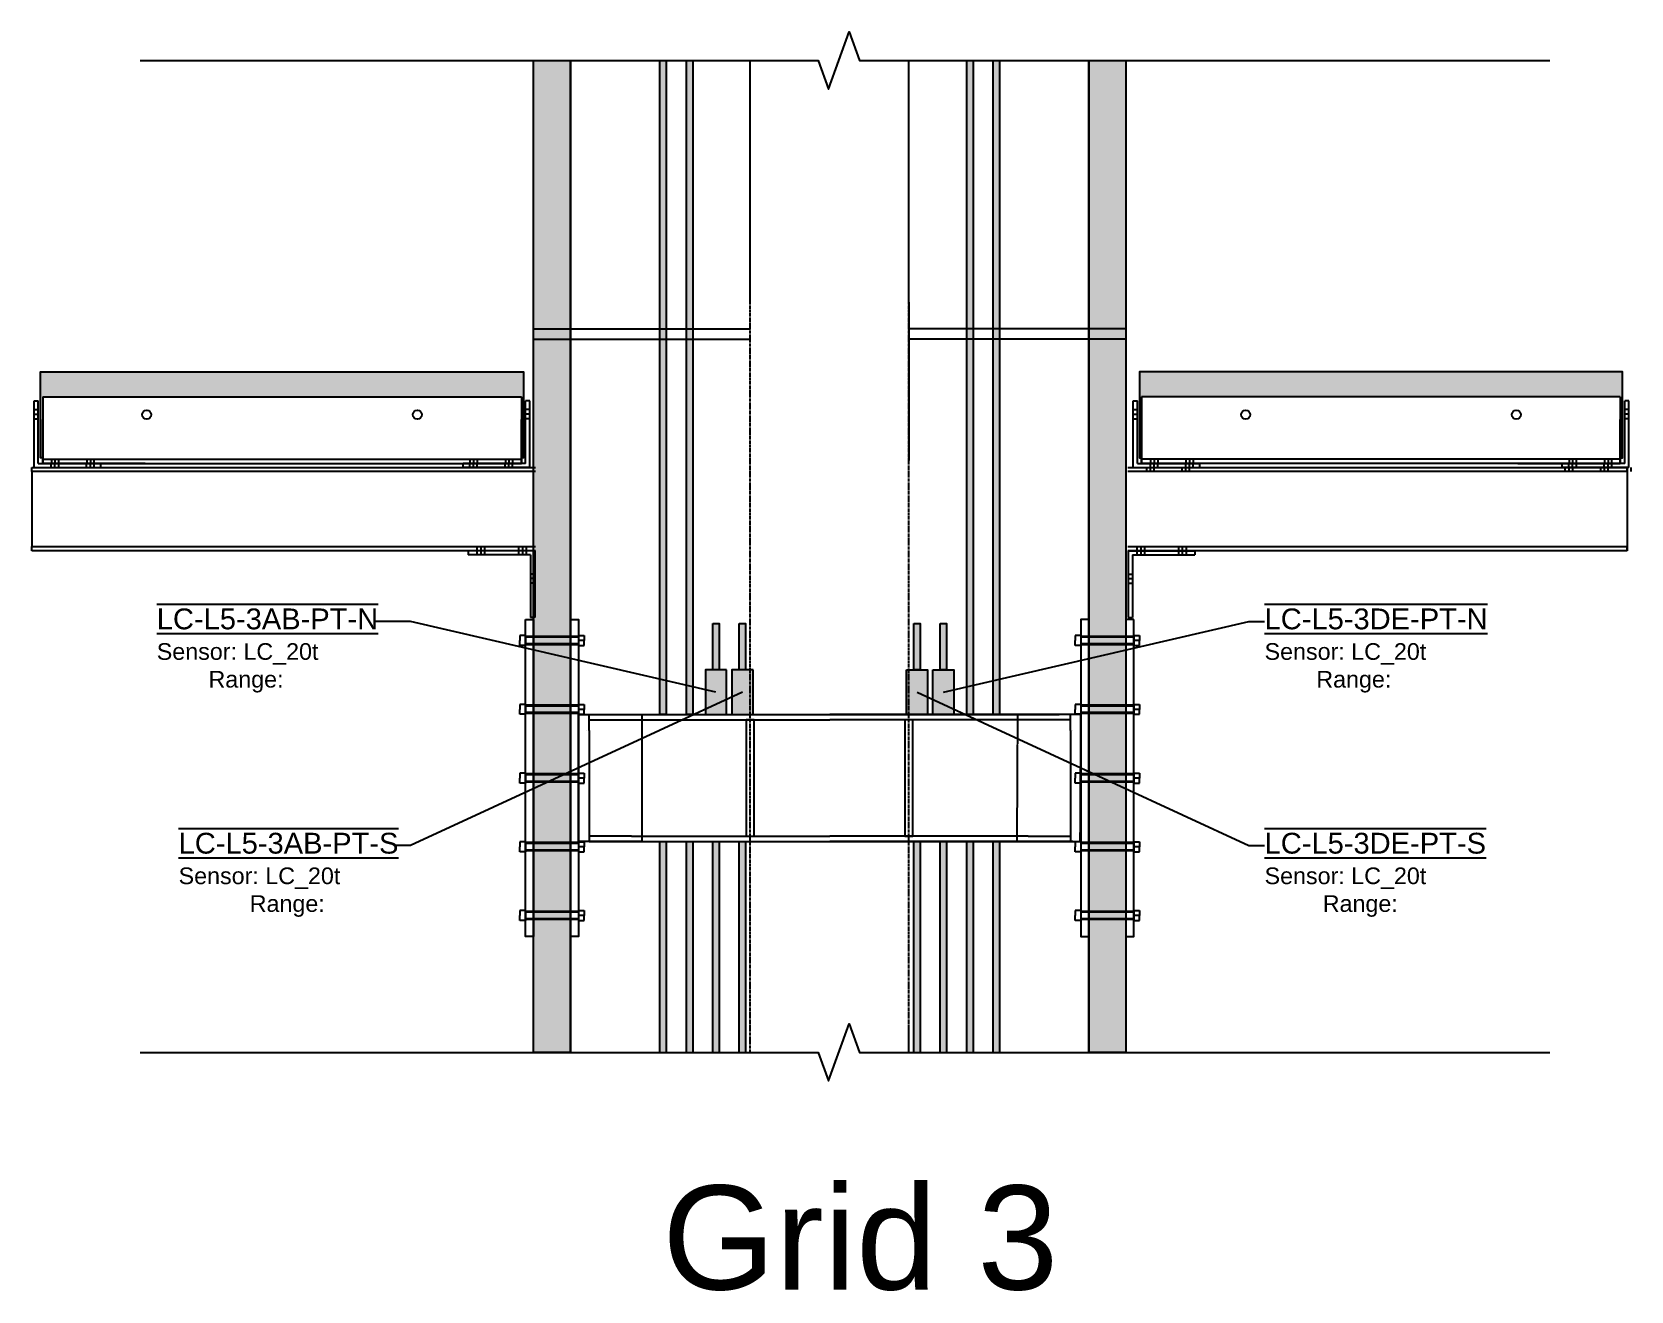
# Model space of a CAD drawing. Header units: millimetres. Extents: x -79526 to 153901, y -45620 to 21119.
# Drawn here: x 145170 to 149010, y 7137 to 10162 of the extents above; entities that cross this region are included whole.
import ezdxf
from ezdxf import colors
from ezdxf.entities.mleader import LeaderData, LeaderLine
from ezdxf.math import Vec2, Vec3

# ---------------------------------------------------------------- set-up
doc = ezdxf.new("R2010")
doc.units = ezdxf.units.MM
doc.header["$MEASUREMENT"] = 0
for name, pattern in [('ACAD_ISO02W100', [15, 12, -3]), ('CENTER', [50.8, 31.75, -6.35, 6.35, -6.35]), ('DASHED', [19.05, 12.7, -6.35])]:
    doc.linetypes.add(name, pattern=pattern)
for name, color, linetype in [('Dashed', 7, 'DASHED'), ('greygrid', 252, 'CENTER'), ('notation', 6, 'Continuous'), ('Plot', 254, 'Continuous'), ('SolidLine', 7, 'Continuous')]:
    doc.layers.add(name, color=color, linetype=linetype)
doc.styles.get("Standard").update_dxf_attribs({"font": 'arial.ttf'})

# ---------------------------------------------------------------- blocks, each defined once
blk = doc.blocks.new('*U168')
at = {"true_color": 0xadddf7}
h = blk.add_hatch(color=141, dxfattribs=at)
h.dxf.hatch_style = 1
h.paths.add_polyline_path([(-1899.5, 926.2), (-1899.5, 719.2), (-1894.25, 719.2), (-1894.25, 811.2), (-1894.25, 866.2), (-744.25, 866.2), (-744.25, 719.2), (-739.5, 719.2), (-739.5, 926.2)])
h = blk.add_hatch(color=141, dxfattribs=at)
h.dxf.hatch_style = 1
h.paths.add_polyline_path([(739.5, 926.2), (1899.5, 926.2), (1899.5, 719.2), (1894.25, 719.2), (1894.25, 811.2), (1894.25, 866.2), (744.25, 866.2), (744.25, 719.2), (739.5, 719.2)])
at = {"layer": 'Plot', "ltscale": 0.1}
for p, q in [((-1914.75, 696.2), (-1914.75, 856.2)), ((-1914.75, 856.2), (-1904.75, 856.2)), ((-1904.75, 706.2), (-1904.75, 856.2)), ((-1894.25, 866.2), (-744.25, 866.2)), ((-1894.25, 866.2), (-1894.25, 706.2)), ((-744.25, 866.2), (-744.25, 706.2)), ((-734.75, 706.2), (-734.75, 856.2)), ((-724.75, 856.2), (-734.75, 856.2)), ((-724.75, 696.2), (-724.75, 856.2)), ((724.75, 696.2), (724.75, 856.2)), ((724.75, 856.2), (734.75, 856.2)), ((734.75, 706.2), (734.75, 856.2)), ((744.25, 866.2), (744.25, 706.2)), ((1894.25, 866.2), (744.25, 866.2)), ((1894.25, 866.2), (1894.25, 706.2)), ((1904.75, 706.2), (1904.75, 856.2)), ((1914.75, 856.2), (1904.75, 856.2)), ((1914.75, 696.2), (1914.75, 856.2)), ((-1914.75, 835.2), (-1904.75, 835.2)), ((-1914.75, 824.2), (-1904.75, 824.2)), ((-1914.75, 813.2), (-1904.75, 813.2)), ((-1894.25, 706.2), (-1894.25, 811.2)), ((-744.25, 706.2), (-744.25, 811.2)), ((-724.75, 835.2), (-734.75, 835.2)), ((-724.75, 824.2), (-734.75, 824.2)), ((-724.75, 813.2), (-734.75, 813.2)), ((724.75, 835.2), (734.75, 835.2)), ((724.75, 824.2), (734.75, 824.2)), ((724.75, 813.2), (734.75, 813.2)), ((744.25, 706.2), (744.25, 811.2)), ((1894.25, 706.2), (1894.25, 811.2)), ((1914.75, 835.2), (1904.75, 835.2)), ((1914.75, 824.2), (1904.75, 824.2)), ((1914.75, 813.2), (1904.75, 813.2)), ((-1919.95, 696.2), (-711.2, 696.2)), ((-1919.95, 686.2), (-1919.95, 696.2)), ((-1914.75, 696.2), (-1754.75, 696.2)), ((-1904.75, 706.2), (-1754.75, 706.2)), ((-1894.25, 716.2), (-744.25, 716.2)), ((-1894.25, 706.2), (-744.25, 706.2)), ((-1894.25, 706.2), (-1648.25, 706.2)), ((-1648.25, 706.2), (-1894.25, 706.2)), ((-1873.75, 696.2), (-1873.75, 706.2)), ((-1873.25, 716.2), (-1873.25, 706.2)), ((-1864.75, 716.2), (-1864.75, 706.2)), ((-1864.75, 696.2), (-1864.75, 706.2)), ((-1856.25, 716.2), (-1856.25, 706.2)), ((-1855.75, 696.2), (-1855.75, 706.2)), ((-1788.75, 696.2), (-1788.75, 706.2)), ((-1788.25, 716.2), (-1788.25, 706.2)), ((-1779.75, 716.2), (-1779.75, 706.2)), ((-1779.75, 696.2), (-1779.75, 706.2)), ((-1771.25, 716.2), (-1771.25, 706.2)), ((-1770.75, 696.2), (-1770.75, 706.2)), ((-1754.75, 696.2), (-1754.75, 706.2)), ((-1754.75, 696.2), (-1754.75, 706.2)), ((-884.75, 696.2), (-884.75, 706.2)), ((-734.75, 706.2), (-884.75, 706.2)), ((-884.75, 696.2), (-884.75, 706.2)), ((-724.75, 696.2), (-884.75, 696.2)), ((-868.75, 696.2), (-868.75, 706.2)), ((-868.25, 716.2), (-868.25, 706.2)), ((-859.75, 716.2), (-859.75, 706.2)), ((-859.75, 696.2), (-859.75, 706.2)), ((-851.25, 716.2), (-851.25, 706.2)), ((-850.75, 696.2), (-850.75, 706.2)), ((-783.75, 696.2), (-783.75, 706.2)), ((-783.25, 716.2), (-783.25, 706.2)), ((-774.75, 716.2), (-774.75, 706.2)), ((-774.75, 696.2), (-774.75, 706.2)), ((-766.25, 716.2), (-766.25, 706.2)), ((-765.75, 696.2), (-765.75, 706.2)), ((711.2, 696.2), (1910.45, 696.2)), ((724.75, 696.2), (884.75, 696.2)), ((734.75, 706.2), (884.75, 706.2)), ((1894.25, 716.2), (744.25, 716.2)), ((1894.25, 706.2), (744.25, 706.2)), ((756.25, 696.2), (756.25, 686.2)), ((765.25, 696.2), (765.25, 686.2)), ((765.75, 696.2), (765.75, 706.2)), ((766.25, 716.2), (766.25, 706.2)), ((774.25, 696.2), (774.25, 686.2)), ((774.75, 716.2), (774.75, 706.2)), ((774.75, 696.2), (774.75, 706.2)), ((783.25, 716.2), (783.25, 706.2)), ((783.75, 696.2), (783.75, 706.2)), ((841.25, 696.2), (841.25, 686.2)), ((850.25, 696.2), (850.25, 686.2)), ((850.75, 696.2), (850.75, 706.2)), ((851.25, 716.2), (851.25, 706.2)), ((859.25, 696.2), (859.25, 686.2)), ((859.75, 716.2), (859.75, 706.2)), ((859.75, 696.2), (859.75, 706.2)), ((868.25, 716.2), (868.25, 706.2)), ((868.75, 696.2), (868.75, 706.2)), ((884.75, 696.2), (884.75, 706.2)), ((884.75, 696.2), (884.75, 706.2)), ((1894.25, 706.2), (1648.25, 706.2)), ((1648.25, 706.2), (1894.25, 706.2)), ((1754.75, 696.2), (1754.75, 706.2)), ((1904.75, 706.2), (1754.75, 706.2)), ((1754.75, 696.2), (1754.75, 706.2)), ((1914.75, 696.2), (1754.75, 696.2)), ((1761.25, 696.2), (1761.25, 686.2)), ((1770.25, 696.2), (1770.25, 686.2)), ((1770.75, 696.2), (1770.75, 706.2)), ((1771.25, 716.2), (1771.25, 706.2)), ((1779.25, 696.2), (1779.25, 686.2)), ((1779.75, 716.2), (1779.75, 706.2)), ((1779.75, 696.2), (1779.75, 706.2)), ((1788.25, 716.2), (1788.25, 706.2)), ((1788.75, 696.2), (1788.75, 706.2)), ((1846.25, 696.2), (1846.25, 686.2)), ((1855.25, 696.2), (1855.25, 686.2)), ((1855.75, 696.2), (1855.75, 706.2)), ((1856.25, 716.2), (1856.25, 706.2)), ((1864.25, 696.2), (1864.25, 686.2)), ((1864.75, 716.2), (1864.75, 706.2)), ((1864.75, 696.2), (1864.75, 706.2)), ((1873.25, 716.2), (1873.25, 706.2)), ((1873.75, 696.2), (1873.75, 706.2)), ((1910.45, 696.2), (1910.45, 686.2)), ((1910.45, 686.2), (1910.45, 696.2)), ((1919.95, 686.2), (1919.95, 696.2)), ((-711.2, 686.2), (-1919.95, 686.2)), ((-1919.95, 686.2), (-1919.95, 506.2)), ((1910.45, 686.2), (711.2, 686.2)), ((1910.45, 686.2), (1910.45, 506.2)), ((1910.45, 686.2), (1910.45, 506.2)), ((-1919.95, 506.2), (-711.2, 506.2)), ((-1919.95, 496.2), (-1919.95, 506.2)), ((-851.45, 506.2), (-851.45, 496.2)), ((-842.45, 506.2), (-842.45, 496.2)), ((-833.45, 506.2), (-833.45, 496.2)), ((-751.45, 506.2), (-751.45, 496.2)), ((-742.45, 506.2), (-742.45, 496.2)), ((-733.45, 506.2), (-733.45, 496.2)), ((711.2, 506.2), (1910.45, 506.2)), ((733.45, 506.2), (733.45, 496.2)), ((742.45, 506.2), (742.45, 496.2)), ((751.45, 506.2), (751.45, 496.2)), ((833.45, 506.2), (833.45, 496.2)), ((842.45, 506.2), (842.45, 496.2)), ((851.45, 506.2), (851.45, 496.2)), ((1910.45, 506.2), (1910.45, 496.2)), ((1910.45, 496.2), (1910.45, 506.2)), ((-711.2, 496.2), (-1919.95, 496.2)), ((-712.45, 496.2), (-872.45, 496.2)), ((-872.45, 496.2), (-872.45, 486.2)), ((-722.45, 486.2), (-872.45, 486.2)), ((-851.45, 496.2), (-851.45, 486.2)), ((-851.45, 496.2), (-851.45, 486.2)), ((-842.45, 496.2), (-842.45, 486.2)), ((-842.45, 496.2), (-842.45, 486.2)), ((-833.45, 496.2), (-833.45, 486.2)), ((-833.45, 496.2), (-833.45, 486.2)), ((-751.45, 496.2), (-751.45, 486.2)), ((-751.45, 496.2), (-751.45, 486.2)), ((-742.45, 496.2), (-742.45, 486.2)), ((-742.45, 496.2), (-742.45, 486.2)), ((-733.45, 496.2), (-733.45, 486.2)), ((-733.45, 496.2), (-733.45, 486.2)), ((-722.45, 486.2), (-722.45, 336.2)), ((-712.45, 496.2), (-712.45, 336.2)), ((1910.45, 496.2), (711.2, 496.2)), ((712.45, 496.2), (712.45, 336.2)), ((712.45, 496.2), (872.45, 496.2)), ((722.45, 486.2), (722.45, 336.2)), ((722.45, 486.2), (872.45, 486.2)), ((733.45, 496.2), (733.45, 486.2)), ((742.45, 496.2), (742.45, 486.2)), ((751.45, 496.2), (751.45, 486.2)), ((833.45, 496.2), (833.45, 486.2)), ((842.45, 496.2), (842.45, 486.2)), ((851.45, 496.2), (851.45, 486.2)), ((872.45, 496.2), (872.45, 486.2)), ((-712.45, 440.2), (-722.45, 440.2)), ((-712.45, 429.2), (-722.45, 429.2)), ((712.45, 440.2), (722.45, 440.2)), ((712.45, 429.2), (722.45, 429.2)), ((-712.45, 418.2), (-722.45, 418.2)), ((712.45, 418.2), (722.45, 418.2)), ((-712.45, 336.2), (-722.45, 336.2)), ((712.45, 336.2), (722.45, 336.2))]:
    blk.add_line(p, q, dxfattribs=at)
for points in [[(-1894.25, 719.2), (-1899.5, 719.2), (-1899.5, 926.2), (-739.5, 926.2), (-739.5, 719.2), (-744.25, 719.2)], [(1894.25, 719.2), (1899.5, 719.2), (1899.5, 926.2), (739.5, 926.2), (739.5, 719.2), (744.25, 719.2)]]:
    blk.add_lwpolyline(points, dxfattribs=at)
for centre in [(-1644.5, 823.2), (-994.5, 823.2), (994.5, 823.2), (1644.5, 823.2)]:
    blk.add_circle(centre, 11, dxfattribs=at)
blk = doc.blocks.new('*U167')
at = {"color": 0, "linetype": 'ByBlock', "lineweight": -2, "transparency": 16777216}
blk.add_blockref('*U168', (0, 0), dxfattribs=at)
blk = doc.blocks.new('*U165')
blk.add_blockref('*U167', (0, -631.2))
blk = doc.blocks.new('*U166')
at = {"layer": 'Plot', "color": 0, "linetype": 'ByBlock', "lineweight": -2, "transparency": 16777216}
blk.add_blockref('*U165', (0, 0), dxfattribs=at)

msp = doc.modelspace()

# ---------------------------------------------------------------- hatches: boundary and pattern name
h = msp.add_hatch(color=9)
h.dxf.hatch_style = 1
h.paths.add_polyline_path([(146463.6, 10093.3), (146374.6, 10093.3), (146374.6, 7710.4), (146463.6, 7710.4)])
h = msp.add_hatch(color=256)
h.dxf.hatch_style = 1
h.paths.add_polyline_path([(146693.4, 10093.3), (146678.2, 10093.3), (146678.2, 8521.9), (146693.4, 8521.9)])
h = msp.add_hatch(color=256)
h.dxf.hatch_style = 1
h.paths.add_polyline_path([(146756.9, 10093.3), (146741.7, 10093.3), (146741.7, 8521.9), (146756.9, 8521.9)])
h = msp.add_hatch(color=256)
h.dxf.hatch_style = 1
h.paths.add_polyline_path([(147430, 10093.3), (147414.8, 10093.3), (147414.8, 8521.9), (147430, 8521.9)])
h = msp.add_hatch(color=256)
h.dxf.hatch_style = 1
h.paths.add_polyline_path([(147493.5, 10093.3), (147478.3, 10093.3), (147478.3, 8521.9), (147493.5, 8521.9)])
h = msp.add_hatch(color=9)
h.dxf.hatch_style = 1
h.paths.add_polyline_path([(147797.1, 10093.3), (147708.2, 10093.3), (147708.2, 7710.4), (147797.1, 7710.4)])
h = msp.add_hatch(color=256)
h.dxf.hatch_style = 1
h.paths.add_polyline_path([(146820.4, 8740.8), (146805.2, 8740.8), (146805.2, 8629.8), (146820.4, 8629.8)])
h = msp.add_hatch(color=256)
h.dxf.hatch_style = 1
h.paths.add_polyline_path([(146883.9, 8740.8), (146868.7, 8740.8), (146868.7, 8629.8), (146883.9, 8629.8)])
h = msp.add_hatch(color=256)
h.dxf.hatch_style = 1
h.paths.add_polyline_path([(147303, 8740.8), (147287.8, 8740.8), (147287.8, 8629.8), (147303, 8629.8)])
h = msp.add_hatch(color=256)
h.dxf.hatch_style = 1
h.paths.add_polyline_path([(147366.5, 8740.8), (147351.3, 8740.8), (147351.3, 8629.8), (147366.5, 8629.8)])
h = msp.add_hatch(color=1)
h.dxf.hatch_style = 1
h.paths.add_polyline_path([(146838.2, 8629.8), (146787.4, 8629.8), (146787.4, 8521.9), (146838.2, 8521.9)])
h = msp.add_hatch(color=1)
h.dxf.hatch_style = 1
h.paths.add_polyline_path([(146901.7, 8629.8), (146850.9, 8629.8), (146850.9, 8521.9), (146901.7, 8521.9)])
h = msp.add_hatch(color=1)
h.dxf.hatch_style = 1
h.paths.add_polyline_path([(147320.8, 8629.8), (147270, 8629.8), (147270, 8521.9), (147320.8, 8521.9)])
h = msp.add_hatch(color=1)
h.dxf.hatch_style = 1
h.paths.add_polyline_path([(147384.3, 8629.8), (147333.5, 8629.8), (147333.5, 8521.9), (147384.3, 8521.9)])
h = msp.add_hatch(color=256)
h.dxf.hatch_style = 1
h.paths.add_polyline_path([(146678.2, 7710.4), (146693.4, 7710.4), (146693.4, 8217.1), (146678.2, 8217.1)])
h = msp.add_hatch(color=256)
h.dxf.hatch_style = 1
h.paths.add_polyline_path([(146741.7, 7710.4), (146756.9, 7710.4), (146756.9, 8217.1), (146741.7, 8217.1)])
h = msp.add_hatch(color=256)
h.dxf.hatch_style = 1
h.paths.add_polyline_path([(146805.2, 7710.4), (146820.4, 7710.4), (146820.4, 8217.1), (146805.2, 8217.1)])
h = msp.add_hatch(color=256)
h.dxf.hatch_style = 1
h.paths.add_polyline_path([(146868.7, 7710.4), (146883.9, 7710.4), (146883.9, 8217.1), (146868.7, 8217.1)])
h = msp.add_hatch(color=256)
h.dxf.hatch_style = 1
h.paths.add_polyline_path([(147287.8, 7710.4), (147303, 7710.4), (147303, 8217.1), (147287.8, 8217.1)])
h = msp.add_hatch(color=256)
h.dxf.hatch_style = 1
h.paths.add_polyline_path([(147351.3, 7710.4), (147366.5, 7710.4), (147366.5, 8217.1), (147351.3, 8217.1)])
h = msp.add_hatch(color=256)
h.dxf.hatch_style = 1
h.paths.add_polyline_path([(147414.8, 7710.4), (147430, 7710.4), (147430, 8217.1), (147414.8, 8217.1)])
h = msp.add_hatch(color=256)
h.dxf.hatch_style = 1
h.paths.add_polyline_path([(147478.3, 7710.4), (147493.5, 7710.4), (147493.5, 8217.1), (147478.3, 8217.1)])

# ---------------------------------------------------------------- linework, layer by layer
for points in [[(146374.6, 10093.3), (146463.6, 10093.3), (146463.6, 7710.4), (146374.6, 7710.4)], [(147708.2, 10093.3), (147797.1, 10093.3), (147797.1, 7710.4), (147708.2, 7710.4)], [(146805.2, 8740.8), (146820.4, 8740.8), (146820.4, 8629.8), (146805.2, 8629.8)], [(146805.2, 8740.8), (146820.4, 8740.8), (146820.4, 8629.8), (146805.2, 8629.8)], [(146868.7, 8740.8), (146883.9, 8740.8), (146883.9, 8629.8), (146868.7, 8629.8)], [(146868.7, 8740.8), (146883.9, 8740.8), (146883.9, 8629.8), (146868.7, 8629.8)], [(147287.8, 8740.8), (147303, 8740.8), (147303, 8629.8), (147287.8, 8629.8)], [(147287.8, 8740.8), (147303, 8740.8), (147303, 8629.8), (147287.8, 8629.8)], [(147351.3, 8740.8), (147366.5, 8740.8), (147366.5, 8629.8), (147351.3, 8629.8)], [(147351.3, 8740.8), (147366.5, 8740.8), (147366.5, 8629.8), (147351.3, 8629.8)]]:
    msp.add_lwpolyline(points, close=True)
for points in [[(146693.4, 10093.3), (146693.4, 8521.9), (146678.2, 8521.9), (146678.2, 10093.3)], [(146693.4, 10093.3), (146693.4, 8521.9), (146678.2, 8521.9), (146678.2, 10093.3)], [(146756.9, 10093.3), (146756.9, 8521.9), (146741.7, 8521.9), (146741.7, 10093.3)], [(146756.9, 10093.3), (146756.9, 8521.9), (146741.7, 8521.9), (146741.7, 10093.3)], [(147430, 10093.3), (147430, 8521.9), (147414.8, 8521.9), (147414.8, 10093.3)], [(147430, 10093.3), (147430, 8521.9), (147414.8, 8521.9), (147414.8, 10093.3)], [(147493.5, 10093.3), (147493.5, 8521.9), (147478.3, 8521.9), (147478.3, 10093.3)], [(147493.5, 10093.3), (147493.5, 8521.9), (147478.3, 8521.9), (147478.3, 10093.3)], [(146678.2, 7710.4), (146678.2, 8217.1), (146693.4, 8217.1), (146693.4, 7710.4)], [(146678.2, 7710.4), (146678.2, 8217.1), (146693.4, 8217.1), (146693.4, 7710.4)], [(146741.7, 7710.4), (146741.7, 8217.1), (146756.9, 8217.1), (146756.9, 7710.4)], [(146741.7, 7710.4), (146741.7, 8217.1), (146756.9, 8217.1), (146756.9, 7710.4)], [(146805.2, 7710.4), (146805.2, 8217.1), (146820.4, 8217.1), (146820.4, 7710.4)], [(146805.2, 7710.4), (146805.2, 8217.1), (146820.4, 8217.1), (146820.4, 7710.4)], [(146868.7, 7710.4), (146868.7, 8217.1), (146883.9, 8217.1), (146883.9, 7710.4)], [(146868.7, 7710.4), (146868.7, 8217.1), (146883.9, 8217.1), (146883.9, 7710.4)], [(147287.8, 7710.4), (147287.8, 8217.1), (147303, 8217.1), (147303, 7710.4)], [(147287.8, 7710.4), (147287.8, 8217.1), (147303, 8217.1), (147303, 7710.4)], [(147351.3, 7710.4), (147351.3, 8217.1), (147366.5, 8217.1), (147366.5, 7710.4)], [(147351.3, 7710.4), (147351.3, 8217.1), (147366.5, 8217.1), (147366.5, 7710.4)], [(147414.8, 7710.4), (147414.8, 8217.1), (147430, 8217.1), (147430, 7710.4)], [(147414.8, 7710.4), (147414.8, 8217.1), (147430, 8217.1), (147430, 7710.4)], [(147478.3, 7710.4), (147478.3, 8217.1), (147493.5, 8217.1), (147493.5, 7710.4)], [(147478.3, 7710.4), (147478.3, 8217.1), (147493.5, 8217.1), (147493.5, 7710.4)]]:
    msp.add_lwpolyline(points)
at = {"layer": 'Dashed', "ltscale": 0.1}
msp.add_line((147276.1, 9512.5), (147276.1, 9131.5), dxfattribs=at)
at = {"layer": 'Dashed', "ltscale": 0.08}
for p, q in [((146482.5, 8709.6), (146355.5, 8709.6)), ((146482.5, 8707.6), (146355.5, 8707.6)), ((146482.5, 8691.7), (146355.5, 8691.7)), ((146482.5, 8689.7), (146355.5, 8689.7)), ((147816.2, 8709.6), (147689.2, 8709.6)), ((147816.2, 8707.6), (147689.2, 8707.6)), ((147816.2, 8691.7), (147689.2, 8691.7)), ((147816.2, 8689.7), (147689.2, 8689.7)), ((146482.5, 8544.5), (146355.5, 8544.5)), ((146482.5, 8542.5), (146355.5, 8542.5)), ((146482.5, 8526.6), (146355.5, 8526.6)), ((146482.5, 8524.6), (146355.5, 8524.6)), ((147816.2, 8544.5), (147689.2, 8544.5)), ((147816.2, 8542.5), (147689.2, 8542.5)), ((147816.2, 8526.6), (147689.2, 8526.6)), ((147816.2, 8524.6), (147689.2, 8524.6)), ((146482.5, 8379.4), (146355.5, 8379.4)), ((146482.5, 8377.4), (146355.5, 8377.4)), ((147816.2, 8379.4), (147689.2, 8379.4)), ((147816.2, 8377.4), (147689.2, 8377.4)), ((146482.5, 8361.5), (146355.5, 8361.5)), ((146482.5, 8359.5), (146355.5, 8359.5)), ((147816.2, 8361.5), (147689.2, 8361.5)), ((147816.2, 8359.5), (147689.2, 8359.5)), ((146482.5, 8214.3), (146355.5, 8214.3)), ((146482.5, 8212.3), (146355.5, 8212.3)), ((146482.5, 8196.4), (146355.5, 8196.4)), ((146482.5, 8194.4), (146355.5, 8194.4)), ((147816.2, 8214.3), (147689.2, 8214.3)), ((147816.2, 8212.3), (147689.2, 8212.3)), ((147816.2, 8196.4), (147689.2, 8196.4)), ((147816.2, 8194.4), (147689.2, 8194.4)), ((146482.5, 8049.2), (146355.5, 8049.2)), ((146482.5, 8047.2), (146355.5, 8047.2)), ((146482.5, 8031.3), (146355.5, 8031.3)), ((146482.5, 8029.3), (146355.5, 8029.3)), ((147816.2, 8049.2), (147689.2, 8049.2)), ((147816.2, 8047.2), (147689.2, 8047.2)), ((147816.2, 8031.3), (147689.2, 8031.3)), ((147816.2, 8029.3), (147689.2, 8029.3))]:
    msp.add_line(p, q, dxfattribs=at)
at = {"layer": 'Dashed', "linetype": 'ACAD_ISO02W100', "ltscale": 0.1}
for points in [[(146482.6, 8521.9), (146635, 8521.9), (146635, 8217.1), (146482.6, 8217.1)], [(147689.2, 8521.8), (147536.8, 8521.8), (147535.2, 8217.1), (147687.6, 8217.1)]]:
    msp.add_lwpolyline(points, close=True, dxfattribs=at)
at = {"layer": 'greygrid', "lineweight": -2, "ltscale": 0.2}
for p, q in [((146895.1, 7710.4), (146895.1, 10093.3)), ((147276.1, 7710.4), (147276.1, 10093.3))]:
    msp.add_line(p, q, dxfattribs=at)
at = {"layer": 'Plot', "ltscale": 0.1}
for p, q in [((146507.9, 8255.1), (146507.9, 8217.1)), ((146609.6, 8229.8), (146508, 8229.8)), ((147562.2, 8229.8), (147663.8, 8229.8)), ((147663.8, 8255.1), (147663.8, 8217.1)), ((146508, 8217.1), (146609.6, 8217.1)), ((147670.1, 8217.1), (147562.2, 8217.1))]:
    msp.add_line(p, q, dxfattribs=at)
at = {"layer": 'Plot', "color": 7}
for points in [[(145429.7, 10093.3), (147057.8, 10093.3), (147082.8, 10024.6), (147132.8, 10162), (147157.8, 10093.3), (148815.5, 10093.3)], [(145429.7, 7710.4), (147057.8, 7710.4), (147082.8, 7641.7), (147132.8, 7779.1), (147157.8, 7710.4), (148815.5, 7710.4)]]:
    msp.add_lwpolyline(points, dxfattribs=at)
at = {"layer": 'Plot', "ltscale": 0.1}
for points in [[(146838.2, 8629.8), (146787.4, 8629.8), (146787.4, 8521.9), (146838.2, 8521.9)], [(146901.7, 8629.8), (146850.9, 8629.8), (146850.9, 8521.9), (146901.7, 8521.9)], [(147270, 8629.8), (147320.8, 8629.8), (147320.8, 8521.9), (147270, 8521.9)], [(147333.5, 8629.8), (147384.3, 8629.8), (147384.3, 8521.9), (147333.5, 8521.9)]]:
    msp.add_lwpolyline(points, close=True, dxfattribs=at)
at = {"layer": 'SolidLine'}
for p, q in [((146895.1, 9512.5), (146895.1, 10093.3)), ((147276.1, 9512.5), (147276.1, 10093.3)), ((146341.6, 8711.6), (146341.6, 8699.7)), ((146355.5, 8711.6), (146341.6, 8711.6)), ((146341.6, 8687.8), (146341.6, 8699.7)), ((146355.5, 8687.8), (146341.6, 8687.8)), ((146355.5, 8711.6), (146355.5, 8687.8)), ((146482.5, 8711.6), (146496.4, 8711.6)), ((146482.5, 8711.6), (146482.5, 8687.8)), ((146496.4, 8699.7), (146482.5, 8699.7)), ((146482.5, 8687.8), (146496.4, 8687.8)), ((146496.4, 8711.6), (146496.4, 8699.7)), ((146496.4, 8687.8), (146496.4, 8699.7)), ((147675.3, 8711.6), (147675.3, 8699.7)), ((147689.2, 8711.6), (147675.3, 8711.6)), ((147675.3, 8687.8), (147675.3, 8699.7)), ((147689.2, 8687.8), (147675.3, 8687.8)), ((147689.2, 8711.6), (147689.2, 8687.8)), ((147816.2, 8711.6), (147830.1, 8711.6)), ((147816.2, 8711.6), (147816.2, 8687.8)), ((147830.1, 8699.7), (147816.2, 8699.7)), ((147816.2, 8687.8), (147830.1, 8687.8)), ((147830.1, 8711.6), (147830.1, 8699.7)), ((147830.1, 8687.8), (147830.1, 8699.7)), ((146341.6, 8546.5), (146341.6, 8534.6)), ((146355.5, 8546.5), (146341.6, 8546.5)), ((146341.6, 8522.7), (146341.6, 8534.6)), ((146355.5, 8546.5), (146355.5, 8522.7)), ((146482.5, 8546.5), (146496.4, 8546.5)), ((146482.5, 8546.5), (146482.5, 8522.7)), ((146496.4, 8534.6), (146482.5, 8534.6)), ((146496.4, 8546.5), (146496.4, 8534.6)), ((146496.4, 8522.7), (146496.4, 8534.6)), ((147675.3, 8546.5), (147675.3, 8534.6)), ((147689.2, 8546.5), (147675.3, 8546.5)), ((147675.3, 8522.7), (147675.3, 8534.6)), ((147689.2, 8546.5), (147689.2, 8522.7)), ((147816.2, 8546.5), (147830.1, 8546.5)), ((147816.2, 8546.5), (147816.2, 8522.7)), ((147830.1, 8534.6), (147816.2, 8534.6)), ((147830.1, 8546.5), (147830.1, 8534.6)), ((147830.1, 8522.7), (147830.1, 8534.6)), ((146355.5, 8522.7), (146341.6, 8522.7)), ((146482.5, 8522.7), (146496.4, 8522.7)), ((146501.6, 8521.9), (147085.9, 8521.9)), ((146508, 8509.2), (147085.9, 8509.2)), ((147670.1, 8521.8), (147085.9, 8521.9)), ((147663.8, 8509.2), (147085.9, 8509.2)), ((147689.2, 8522.7), (147675.3, 8522.7)), ((147816.2, 8522.7), (147830.1, 8522.7)), ((146341.6, 8381.4), (146341.6, 8369.5)), ((146355.5, 8381.4), (146341.6, 8381.4)), ((146355.5, 8381.4), (146355.5, 8357.6)), ((146482.5, 8381.4), (146496.4, 8381.4)), ((146482.5, 8381.4), (146482.5, 8357.6)), ((146496.4, 8381.4), (146496.4, 8369.5)), ((147675.3, 8381.4), (147675.3, 8369.5)), ((147689.2, 8381.4), (147675.3, 8381.4)), ((147689.2, 8381.4), (147689.2, 8357.6)), ((147816.2, 8381.4), (147830.1, 8381.4)), ((147816.2, 8381.4), (147816.2, 8357.6)), ((147830.1, 8381.4), (147830.1, 8369.5)), ((146341.6, 8357.6), (146341.6, 8369.5)), ((146355.5, 8357.6), (146341.6, 8357.6)), ((146496.4, 8369.5), (146482.5, 8369.5)), ((146482.5, 8357.6), (146496.4, 8357.6)), ((146496.4, 8357.6), (146496.4, 8369.5)), ((147675.3, 8357.6), (147675.3, 8369.5)), ((147689.2, 8357.6), (147675.3, 8357.6)), ((147830.1, 8369.5), (147816.2, 8369.5)), ((147816.2, 8357.6), (147830.1, 8357.6)), ((147830.1, 8357.6), (147830.1, 8369.5)), ((146609.6, 8229.8), (147085.9, 8229.8)), ((147562.2, 8229.8), (147085.9, 8229.8)), ((146341.6, 8216.3), (146341.6, 8204.4)), ((146355.5, 8216.3), (146341.6, 8216.3)), ((146341.6, 8192.5), (146341.6, 8204.4)), ((146355.5, 8192.5), (146341.6, 8192.5)), ((146355.5, 8216.3), (146355.5, 8192.5)), ((146482.5, 8216.3), (146496.4, 8216.3)), ((146482.5, 8216.3), (146482.5, 8192.5)), ((146496.4, 8204.4), (146482.5, 8204.4)), ((146482.5, 8192.5), (146496.4, 8192.5)), ((146496.4, 8216.3), (146496.4, 8204.4)), ((146496.4, 8192.5), (146496.4, 8204.4)), ((146609.6, 8217.1), (147085.9, 8217.1)), ((147562.2, 8217.1), (147085.9, 8217.1)), ((147675.3, 8216.3), (147675.3, 8204.4)), ((147689.2, 8216.3), (147675.3, 8216.3)), ((147675.3, 8192.5), (147675.3, 8204.4)), ((147689.2, 8192.5), (147675.3, 8192.5)), ((147689.2, 8216.3), (147689.2, 8192.5)), ((147816.2, 8216.3), (147830.1, 8216.3)), ((147816.2, 8216.3), (147816.2, 8192.5)), ((147830.1, 8204.4), (147816.2, 8204.4)), ((147816.2, 8192.5), (147830.1, 8192.5)), ((147830.1, 8216.3), (147830.1, 8204.4)), ((147830.1, 8192.5), (147830.1, 8204.4)), ((146341.6, 8051.2), (146341.6, 8039.3)), ((146355.5, 8051.2), (146341.6, 8051.2)), ((146341.6, 8027.4), (146341.6, 8039.3)), ((146355.5, 8027.4), (146341.6, 8027.4)), ((146355.5, 8051.2), (146355.5, 8027.4)), ((146482.5, 8051.2), (146496.4, 8051.2)), ((146482.5, 8051.2), (146482.5, 8027.4)), ((146496.4, 8039.3), (146482.5, 8039.3)), ((146482.5, 8027.4), (146496.4, 8027.4)), ((146496.4, 8051.2), (146496.4, 8039.3)), ((146496.4, 8027.4), (146496.4, 8039.3)), ((147675.3, 8051.2), (147675.3, 8039.3)), ((147689.2, 8051.2), (147675.3, 8051.2)), ((147675.3, 8027.4), (147675.3, 8039.3)), ((147689.2, 8027.4), (147675.3, 8027.4)), ((147689.2, 8051.2), (147689.2, 8027.4)), ((147816.2, 8051.2), (147830.1, 8051.2)), ((147816.2, 8051.2), (147816.2, 8027.4)), ((147830.1, 8039.3), (147816.2, 8039.3)), ((147816.2, 8027.4), (147830.1, 8027.4)), ((147830.1, 8051.2), (147830.1, 8039.3)), ((147830.1, 8027.4), (147830.1, 8039.3)), ((147275.9, 7710.4), (147275.9, 7762.3))]:
    msp.add_line(p, q, dxfattribs=at)
at = {"layer": 'SolidLine', "ltscale": 0.1}
for p, q in [((146374.6, 9449), (146895.1, 9449)), ((147797, 9449), (147276.5, 9449)), ((146374.6, 9423.6), (146895.1, 9423.6)), ((147797, 9423.6), (147276.5, 9423.6)), ((146507.9, 8483.7), (146507.9, 8521.8)), ((146508, 8521.9), (147636.8, 8521.9)), ((147663.8, 8483.7), (147663.8, 8521.8)), ((146501.5, 8483.7), (146501.5, 8483.7)), ((146507.9, 8483.7), (146507.9, 8255.1)), ((147663.8, 8483.7), (147663.8, 8255.1)), ((147670.1, 8483.7), (147670.1, 8483.7)), ((146535, 8217.1), (147636.8, 8217.1))]:
    msp.add_line(p, q, dxfattribs=at)
at = {"layer": 'SolidLine'}
for points in [[(146374.6, 9941.1), (146374.6, 10093.3)], [(146463.6, 9131.5), (146463.6, 10093.3)], [(147708.2, 10093.3), (147708.2, 9131.5)], [(147796.6, 10093.3), (147796.6, 9941.1)], [(146374.6, 7710.4), (146374.6, 9941.1)], [(147796.6, 9941.1), (147796.6, 7710.4)], [(146463.6, 7710.4), (146463.6, 9131.5)], [(147708.2, 9131.5), (147708.2, 7710.4)]]:
    msp.add_lwpolyline(points, dxfattribs=at)
for points in [[(146355.5, 8750.5), (146374.5, 8750.5), (146374.5, 7988.5), (146355.5, 7988.5)], [(146463.4, 8750.5), (146482.5, 8750.5), (146482.5, 7988.5), (146463.4, 7988.5)], [(147708.2, 8750.5), (147689.2, 8750.5), (147689.2, 7988.5), (147708.2, 7988.5)], [(147816.2, 8750.5), (147797.1, 8750.5), (147797.1, 7988.5), (147816.2, 7988.5)]]:
    msp.add_lwpolyline(points, close=True, dxfattribs=at)
at = {"layer": 'SolidLine', "ltscale": 0.1}
for points in [[(146904.6, 8509.2), (146885.6, 8509.2), (146885.6, 8229.8), (146904.6, 8229.8)], [(147285.6, 8509.2), (147266.6, 8509.2), (147266.6, 8229.8), (147285.6, 8229.8)]]:
    msp.add_lwpolyline(points, close=True, dxfattribs=at)

# ---------------------------------------------------------------- block references
at = {"layer": 'Plot'}
msp.add_blockref('*U166', (147090.2, 9050.6), dxfattribs=at)

# ---------------------------------------------------------------- texts
at = {"layer": 'greygrid', "lineweight": -2, "ltscale": 0.2, "insert": (147159.3, 7263.9), "char_height": 250, "attachment_point": 5}
msp.add_mtext_dynamic_manual_height_columns('Grid 3', width=5195.113, gutter_width=50, heights=[0], dxfattribs=at)

# ---------------------------------------------------------------- leaders
at = {"layer": 'notation'}
ml = msp.add_multileader_mtext('Standard', dxfattribs=at)
ml.set_content('\\pxsm1;{\\L\\OLC-L5-3AB-PT-N}\\P\\pql;{\\H0.8x;Sensor: LC_20t                 Range:}', color=256)
ml.set_leader_properties()
ml.build(insert=Vec2(0, 0))
ml.multileader.update_dxf_attribs({"dogleg_length": 0.36, "arrow_head_size": 0.18})
ctx = ml.context
ctx.base_point, ctx.char_height, ctx.arrow_head_size, ctx.landing_gap_size, ctx.plane_origin = Vec3(145469.8, 8746), 50, 0.18, 0.09, Vec3(145711, 8535.5)
notes = []
notes.append((ctx, [(1, (1, 1, 0), (146079.1, 8746), (-1, 0), 88.3, [(0, [(146812.9, 8575.8)], 0, [])])]))
ctx.mtext.insert, ctx.mtext.width, ctx.mtext.flow_direction = Vec3(145469.9, 8776.9), 510.982, 5
ml = msp.add_multileader_mtext('Standard', dxfattribs=at)
ml.set_content('\\pxsm1;{\\L\\OLC-L5-3DE-PT-N}\\P\\pql;{\\H0.8x;Sensor: LC_20t                 Range:}', color=256)
ml.set_leader_properties()
ml.build(insert=Vec2(0, 0))
ml.multileader.update_dxf_attribs({"dogleg_length": 0.36, "arrow_head_size": 0.18})
ctx = ml.context
ctx.base_point, ctx.char_height, ctx.arrow_head_size, ctx.landing_gap_size, ctx.plane_origin = Vec3(148130.1, 8746), 50, 0.18, 0.09, Vec3(148460.8, 8535.5)
notes.append((ctx, [(1, (1, 1, 0), (148092.6, 8746), (1, 0), 37.5, [(0, [(147358.9, 8575.8)], 0, [])])]))
ctx.mtext.insert, ctx.mtext.width, ctx.mtext.flow_direction = Vec3(148130.2, 8776.9), 510.982, 5
ml = msp.add_multileader_mtext('Standard', dxfattribs=at)
ml.set_content('\\pxsm1;{\\L\\OLC-L5-3AB-PT-S}\\P\\pql;{\\H0.8x;Sensor: LC_20t                    Range:}', color=256)
ml.set_leader_properties()
ml.build(insert=Vec2(0, 0))
ml.multileader.update_dxf_attribs({"dogleg_length": 0.36, "arrow_head_size": 0.18})
ctx = ml.context
ctx.base_point, ctx.char_height, ctx.arrow_head_size, ctx.landing_gap_size, ctx.plane_origin = Vec3(145522.3, 8207.1), 50, 0.18, 0.09, Vec3(145711, 8079.1)
notes.append((ctx, [(1, (1, 1, 0), (146079.1, 8207.1), (-1, 0), 37.5, [(0, [(146876.4, 8575.8)], 0, [])])]))
ctx.mtext.insert, ctx.mtext.width, ctx.mtext.flow_direction = Vec3(145522.4, 8238), 510.982, 5
ml = msp.add_multileader_mtext('Standard', dxfattribs=at)
ml.set_content('\\pxsm1;{\\L\\OLC-L5-3DE-PT-S}\\P\\ps*;{\\H0.8x;Sensor: LC_20t                  Range:}', color=256)
ml.set_leader_properties()
ml.build(insert=Vec2(0, 0))
ml.multileader.update_dxf_attribs({"dogleg_length": 0.36, "arrow_head_size": 0.18})
ctx = ml.context
ctx.base_point, ctx.char_height, ctx.arrow_head_size, ctx.landing_gap_size, ctx.plane_origin = Vec3(148130.1, 8207.1), 50, 0.18, 0.09, Vec3(148460.8, 8079.1)
notes.append((ctx, [(1, (1, 1, 0), (148092.6, 8207.1), (1, 0), 37.5, [(0, [(147295.4, 8575.8)], 0, [])])]))
ctx.mtext.insert, ctx.mtext.width, ctx.mtext.flow_direction = Vec3(148130.2, 8238), 510.982, 5
for ctx, leaders in notes:
    for number, flags, end, landing, length, lines in leaders:
        leader = LeaderData()
        leader.index, (leader.has_last_leader_line, leader.has_dogleg_vector, leader.attachment_direction) = number, flags
        leader.last_leader_point, leader.dogleg_vector, leader.dogleg_length = Vec3(end), Vec3(landing), length
        for number, points, colour, breaks in lines:
            line = LeaderLine()
            line.index, line.vertices, line.color, line.breaks = number, Vec3.list(points), colors.encode_raw_color(colour), breaks
            leader.lines.append(line)
        ctx.leaders.append(leader)

doc.saveas('drawing.dxf')
